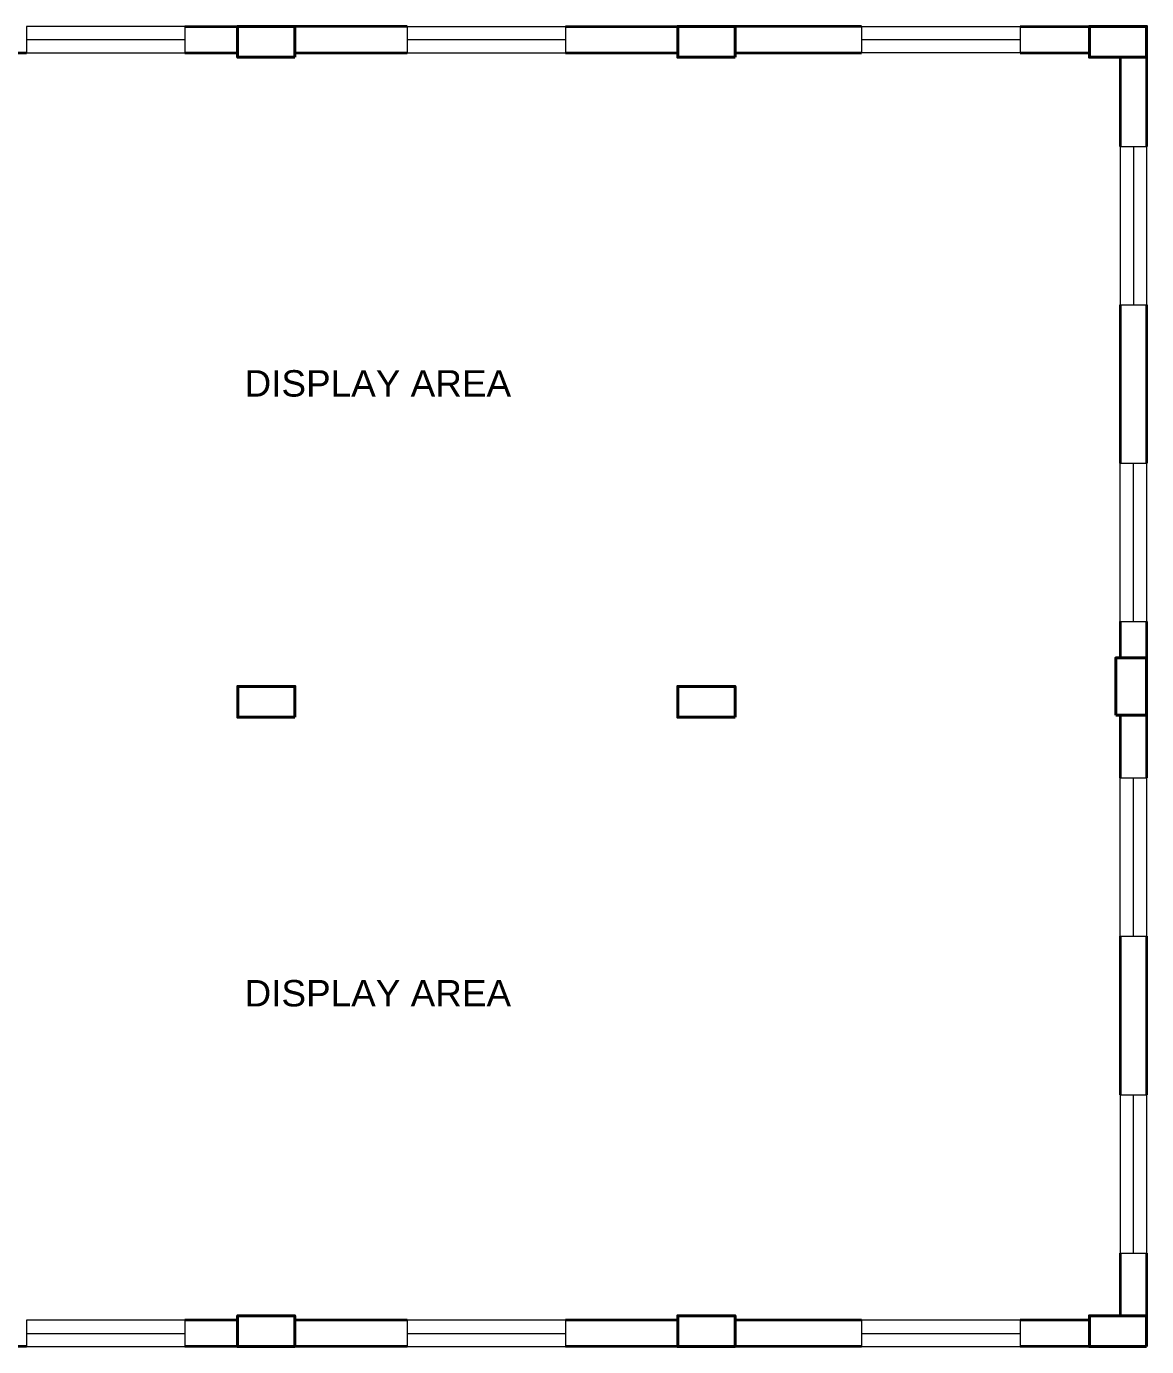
# Model space of a CAD drawing. Header units: millimetres. Extents: x 3079 to 579737, y 1565 to 1161826.
# Drawn here: x 65371 to 78095, y 944119 to 959119 of the extents above; entities that cross this region are included whole.
import ezdxf

# ---------------------------------------------------------------- set-up
doc = ezdxf.new("R2010")
doc.units = ezdxf.units.MM
for name, color, linetype, lineweight in [('1', 7, 'Continuous', 35), ('A_COL', 250, 'Continuous', 40), ('IG-Area', 250, 'Continuous', 30), ('SILL', 251, 'Continuous', 18), ('WINDOW', 252, 'Continuous', 15)]:
    doc.layers.add(name, color=color, linetype=linetype, lineweight=lineweight)
doc.styles.get("Standard").update_dxf_attribs({"font": 'arial.ttf'})

msp = doc.modelspace()

# ---------------------------------------------------------------- linework, layer by layer
at = {"layer": '1'}
for p, q in [((67171, 959119), (67770, 959119)), ((67770, 959119), (68420, 959119)), ((69695, 959119), (68420, 959119)), ((71495, 959119), (72770, 959119)), ((72770, 959119), (73420, 959119)), ((72770, 959119), (73420, 959119)), ((74857, 959119), (73420, 959119)), ((76657, 959119), (78095, 959119)), ((78095, 959119), (78095, 958769)), ((78095, 959119), (78095, 957756)), ((64270, 958819), (65371, 958819)), ((67171, 958819), (67770, 958819)), ((68420, 958819), (69695, 958819)), ((71495, 958819), (72770, 958819)), ((73420, 958819), (74857, 958819)), ((76657, 958819), (77445, 958819)), ((77795, 958769), (77795, 957756)), ((77795, 955956), (77795, 954156)), ((78095, 955956), (78095, 954156)), ((77795, 952356), (77795, 951944)), ((78095, 952356), (78095, 950581)), ((77795, 951294), (77795, 950581)), ((77795, 948781), (77795, 946981)), ((78095, 948781), (78095, 946981)), ((77795, 945181), (77795, 944469)), ((78095, 945181), (78095, 944119)), ((67770, 944419), (67171, 944419)), ((69695, 944419), (68420, 944419)), ((72770, 944419), (71495, 944419)), ((74857, 944419), (73420, 944419)), ((77445, 944419), (76657, 944419)), ((65371, 944119), (63571, 944119)), ((69695, 944119), (67171, 944119)), ((74857, 944119), (71495, 944119)), ((78095, 944119), (76657, 944119))]:
    msp.add_line(p, q, dxfattribs=at)
at = {"layer": 'A_COL'}
for points in [[(68420, 958769), (68420, 959119), (67770, 959119), (67770, 958769)], [(73420, 958769), (73420, 959119), (72770, 959119), (72770, 958769)], [(78095, 958769), (78095, 959119), (77445, 959119), (77445, 958769)], [(77745, 951294), (78095, 951294), (78095, 951944), (77745, 951944)], [(68422, 951269), (68422, 951619), (67772, 951619), (67772, 951269)], [(73420, 951269), (73420, 951619), (72770, 951619), (72770, 951269)], [(68420, 944119), (68420, 944469), (67770, 944469), (67770, 944119)], [(73420, 944119), (73420, 944469), (72770, 944469), (72770, 944119)], [(78095, 944119), (78095, 944469), (77445, 944469), (77445, 944119)]]:
    msp.add_lwpolyline(points, close=True, dxfattribs=at)
at = {"layer": 'SILL'}
for p, q in [((67171, 959119), (65371, 959119)), ((69695, 959119), (71495, 959119)), ((74857, 959119), (76657, 959119)), ((65371, 958819), (67171, 958819)), ((69695, 958819), (71495, 958819)), ((76657, 958819), (74857, 958819)), ((77795, 957756), (77795, 955956)), ((78095, 957756), (78095, 955956)), ((77795, 952356), (77795, 954156)), ((78095, 954156), (78095, 952356)), ((77795, 948781), (77795, 950581)), ((78095, 950581), (78095, 948781)), ((77795, 946981), (77795, 945181)), ((78095, 946981), (78095, 945181)), ((67171, 944419), (65371, 944419)), ((71495, 944419), (69695, 944419)), ((76657, 944419), (74857, 944419)), ((65371, 944119), (67171, 944119)), ((69695, 944119), (71495, 944119)), ((74857, 944119), (76657, 944119))]:
    msp.add_line(p, q, dxfattribs=at)
at = {"layer": 'WINDOW'}
for p, q in [((65371, 959119), (65371, 958819)), ((67171, 959119), (67171, 958819)), ((69695, 959119), (69695, 958819)), ((71495, 959119), (71495, 958819)), ((74857, 959119), (74857, 958819)), ((76657, 959119), (76657, 958819)), ((65371, 958969), (67171, 958969)), ((69695, 958969), (71495, 958969)), ((74857, 958969), (76657, 958969)), ((77795, 957756), (78095, 957756)), ((77945, 957756), (77945, 955956)), ((77795, 955956), (78095, 955956)), ((77795, 954156), (78095, 954156)), ((77945, 952356), (77945, 954156)), ((77795, 952356), (78095, 952356)), ((77795, 950581), (78095, 950581)), ((77945, 948781), (77945, 950581)), ((77795, 948781), (78095, 948781)), ((77795, 946981), (78095, 946981)), ((77945, 945181), (77945, 946981)), ((77795, 945181), (78095, 945181)), ((65371, 944419), (65371, 944119)), ((67171, 944419), (67171, 944119)), ((69695, 944419), (69695, 944119)), ((71495, 944419), (71495, 944119)), ((74857, 944419), (74857, 944119)), ((76657, 944419), (76657, 944119)), ((65371, 944269), (67171, 944269)), ((69695, 944269), (71495, 944269)), ((74857, 944269), (76657, 944269))]:
    msp.add_line(p, q, dxfattribs=at)

# ---------------------------------------------------------------- texts
at = {"layer": 'IG-Area', "char_height": 300, "attachment_point": 1}
for insert in [(67849, 955213), (67849, 948284)]:
    msp.add_mtext_dynamic_manual_height_columns('DISPLAY AREA ', width=38356.19, gutter_width=12.5, heights=[0], dxfattribs=dict(at, insert=insert))

doc.saveas('drawing.dxf')
